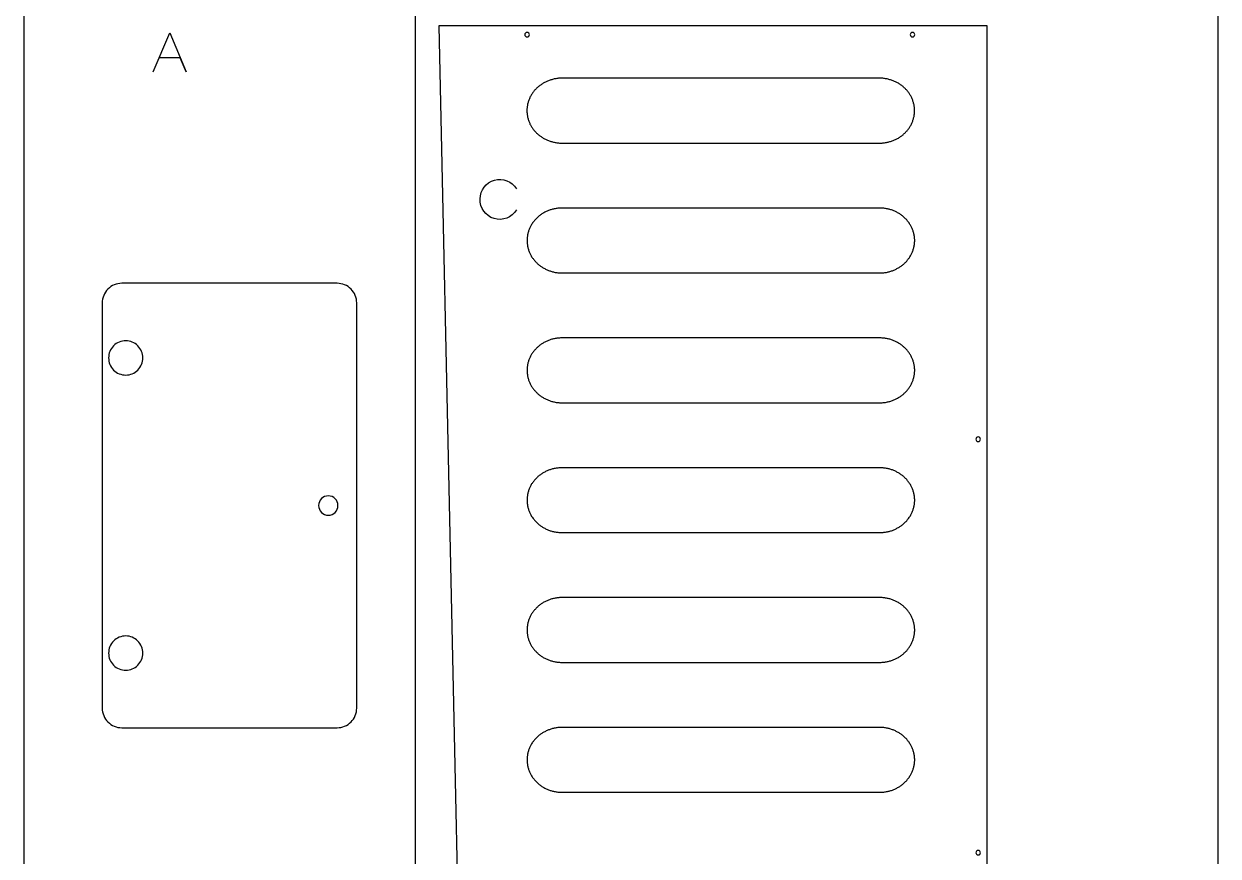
# Model space of a CAD drawing. Extents: x -841 to 7008, y -577 to 2808.
# Drawn here: x 1256 to 2476, y 419 to 1269 of the extents above; entities that cross this region are included whole.
import ezdxf

# ---------------------------------------------------------------- set-up
doc = ezdxf.new("R2010")
doc.units = 0
doc.layers.add('DEFAULT_LAYER', color=1, linetype='CONTINUOUS')
doc.layers.add('T5_LOGOLAYER_20', color=18, linetype='CONTINUOUS')

msp = doc.modelspace()

# ---------------------------------------------------------------- linework, layer by layer
at = {"layer": 'DEFAULT_LAYER'}
for points in [[(1769.9, 1260.3, 0.414214), (1767.6, 1258, 0.414214), (1769.9, 1255.7, 0.414214), (1772.3, 1258, 0.414214)], [(1335.9, 983.9), (1335.9, 570, 0.414214), (1355.9, 550), (1575.9, 550, 0.414214), (1595.9, 570), (1595.9, 984, 0.414214), (1575.9, 1004), (1355.9, 1004, 0.415239)], [(1359.9, 945.3, 0.414214), (1342.4, 927.8, 0.414214), (1359.9, 910.3, 0.414214), (1377.4, 927.8, 0.414214)], [(2230.7, 847, 0.414214), (2228.4, 844.7, 0.414214), (2230.7, 842.3, 0.414214), (2233.1, 844.7, 0.414214)], [(1566.9, 786.9, 0.414214), (1557, 777, 0.414214), (1566.9, 767.1, 0.414214), (1576.7, 777, 0.414214)], [(1359.9, 643.7, 0.414214), (1342.4, 626.2, 0.414214), (1359.9, 608.7, 0.414214), (1377.4, 626.2, 0.414214)], [(2230.7, 424.7, 0.414214), (2228.4, 422.3, 0.414214), (2230.7, 420, 0.414214), (2233.1, 422.3, 0.414214)]]:
    msp.add_lwpolyline(points, format="xyb", close=True, dxfattribs=at)
for points in [[(1769.8, 1180.4), (1769.8, 1179.5), (1769.8, 1178.7), (1769.9, 1177.8), (1770, 1177), (1770.1, 1176.2), (1770.2, 1175.3), (1770.3, 1174.5), (1770.5, 1173.7), (1770.7, 1172.9), (1770.9, 1172.1), (1771.1, 1171.3), (1771.4, 1170.5), (1771.7, 1169.7), (1771.9, 1169), (1772.3, 1168.2), (1772.6, 1167.5), (1772.9, 1166.7), (1773.3, 1166), (1773.7, 1165.3), (1774.1, 1164.6), (1774.5, 1163.9), (1775, 1163.2), (1775.4, 1162.5), (1775.9, 1161.8), (1776.4, 1161.2), (1776.9, 1160.5), (1777.4, 1159.9), (1778, 1159.3), (1778.5, 1158.7), (1779.1, 1158.1), (1779.7, 1157.5), (1780.3, 1156.9), (1780.9, 1156.4), (1781.6, 1155.8), (1782.2, 1155.3), (1782.9, 1154.8), (1783.5, 1154.3), (1784.2, 1153.8), (1784.9, 1153.3), (1785.6, 1152.9), (1786.4, 1152.4), (1787.1, 1152), (1787.8, 1151.6), (1788.6, 1151.2), (1789.4, 1150.8), (1790.2, 1150.5), (1790.9, 1150.1), (1791.8, 1149.8), (1792.6, 1149.5), (1793.4, 1149.2), (1794.2, 1149), (1795.1, 1148.7), (1795.9, 1148.5), (1796.8, 1148.3), (1797.6, 1148.1), (1798.5, 1147.9), (1799.4, 1147.7), (1800.3, 1147.6), (1801.2, 1147.5), (1802.1, 1147.4), (1803, 1147.3), (1803.9, 1147.3), (1804.8, 1147.2), (1805.8, 1147.2), (2129.8, 1147.2), (2130.7, 1147.2), (2131.6, 1147.3), (2132.5, 1147.3), (2133.4, 1147.4), (2134.3, 1147.5), (2135.2, 1147.6), (2136.1, 1147.7), (2137, 1147.9), (2137.9, 1148.1), (2138.8, 1148.3), (2139.6, 1148.5), (2140.5, 1148.7), (2141.3, 1149), (2142.1, 1149.2), (2143, 1149.5), (2143.8, 1149.8), (2144.6, 1150.1), (2145.4, 1150.5), (2146.2, 1150.8), (2146.9, 1151.2), (2147.7, 1151.6), (2148.4, 1152), (2149.2, 1152.4), (2149.9, 1152.9), (2150.6, 1153.3), (2151.3, 1153.8), (2152, 1154.3), (2152.7, 1154.8), (2153.3, 1155.3), (2154, 1155.8), (2154.6, 1156.4), (2155.2, 1156.9), (2155.8, 1157.5), (2156.4, 1158.1), (2157, 1158.7), (2157.5, 1159.3), (2158.1, 1159.9), (2158.6, 1160.5), (2159.1, 1161.2), (2159.6, 1161.8), (2160.1, 1162.5), (2160.6, 1163.2), (2161, 1163.9), (2161.4, 1164.6), (2161.8, 1165.3), (2162.2, 1166), (2162.6, 1166.7), (2162.9, 1167.5), (2163.3, 1168.2), (2163.6, 1169), (2163.9, 1169.7), (2164.1, 1170.5), (2164.4, 1171.3), (2164.6, 1172.1), (2164.8, 1172.9), (2165, 1173.7), (2165.2, 1174.5), (2165.3, 1175.3), (2165.5, 1176.2), (2165.6, 1177), (2165.7, 1177.8), (2165.7, 1178.7), (2165.8, 1179.5), (2165.8, 1180.4), (2165.8, 1181.2), (2165.7, 1182.1), (2165.7, 1182.9), (2165.6, 1183.8), (2165.5, 1184.6), (2165.3, 1185.4), (2165.2, 1186.2), (2165, 1187.1), (2164.8, 1187.9), (2164.6, 1188.7), (2164.4, 1189.5), (2164.1, 1190.2), (2163.9, 1191), (2163.6, 1191.8), (2163.3, 1192.5), (2162.9, 1193.3), (2162.6, 1194), (2162.2, 1194.8), (2161.8, 1195.5), (2161.4, 1196.2), (2161, 1196.9), (2160.6, 1197.6), (2160.1, 1198.2), (2159.6, 1198.9), (2159.1, 1199.6), (2158.6, 1200.2), (2158.1, 1200.8), (2157.5, 1201.5), (2157, 1202.1), (2156.4, 1202.7), (2155.8, 1203.3), (2155.2, 1203.8), (2154.6, 1204.4), (2154, 1204.9), (2153.3, 1205.5), (2152.7, 1206), (2152, 1206.5), (2151.3, 1206.9), (2150.6, 1207.4), (2149.9, 1207.9), (2149.2, 1208.3), (2148.4, 1208.7), (2147.7, 1209.1), (2146.9, 1209.5), (2146.2, 1209.9), (2145.4, 1210.3), (2144.6, 1210.6), (2143.8, 1210.9), (2143, 1211.2), (2142.1, 1211.5), (2141.3, 1211.8), (2140.5, 1212), (2139.6, 1212.3), (2138.8, 1212.5), (2137.9, 1212.7), (2137, 1212.9), (2136.1, 1213), (2135.2, 1213.2), (2134.3, 1213.3), (2133.4, 1213.4), (2132.5, 1213.4), (2131.6, 1213.5), (2130.7, 1213.5), (2129.8, 1213.5), (1805.8, 1213.5), (1804.8, 1213.5), (1803.9, 1213.5), (1803, 1213.4), (1802.1, 1213.4), (1801.2, 1213.3), (1800.3, 1213.2), (1799.4, 1213), (1798.5, 1212.9), (1797.6, 1212.7), (1796.8, 1212.5), (1795.9, 1212.3), (1795.1, 1212), (1794.2, 1211.8), (1793.4, 1211.5), (1792.6, 1211.2), (1791.8, 1210.9), (1790.9, 1210.6), (1790.2, 1210.3), (1789.4, 1209.9), (1788.6, 1209.5), (1787.8, 1209.1), (1787.1, 1208.7), (1786.4, 1208.3), (1785.6, 1207.9), (1784.9, 1207.4), (1784.2, 1206.9), (1783.5, 1206.5), (1782.9, 1206), (1782.2, 1205.5), (1781.6, 1204.9), (1780.9, 1204.4), (1780.3, 1203.8), (1779.7, 1203.3), (1779.1, 1202.7), (1778.5, 1202.1), (1778, 1201.5), (1777.4, 1200.8), (1776.9, 1200.2), (1776.4, 1199.6), (1775.9, 1198.9), (1775.4, 1198.2), (1775, 1197.6), (1774.5, 1196.9), (1774.1, 1196.2), (1773.7, 1195.5), (1773.3, 1194.8), (1772.9, 1194), (1772.6, 1193.3), (1772.3, 1192.5), (1771.9, 1191.8), (1771.7, 1191), (1771.4, 1190.2), (1771.1, 1189.5), (1770.9, 1188.7), (1770.7, 1187.9), (1770.5, 1187.1), (1770.3, 1186.2), (1770.2, 1185.4), (1770.1, 1184.6), (1770, 1183.8), (1769.9, 1182.9), (1769.8, 1182.1), (1769.8, 1181.2)], [(1769.9, 1047.7), (1769.9, 1046.9), (1769.9, 1046), (1770, 1045.2), (1770.1, 1044.3), (1770.2, 1043.5), (1770.3, 1042.7), (1770.4, 1041.9), (1770.6, 1041), (1770.8, 1040.2), (1771, 1039.4), (1771.2, 1038.6), (1771.5, 1037.9), (1771.8, 1037.1), (1772.1, 1036.3), (1772.4, 1035.6), (1772.7, 1034.8), (1773.1, 1034.1), (1773.4, 1033.3), (1773.8, 1032.6), (1774.2, 1031.9), (1774.6, 1031.2), (1775.1, 1030.5), (1775.5, 1029.8), (1776, 1029.2), (1776.5, 1028.5), (1777, 1027.9), (1777.6, 1027.3), (1778.1, 1026.6), (1778.7, 1026), (1779.2, 1025.4), (1779.8, 1024.8), (1780.4, 1024.3), (1781, 1023.7), (1781.7, 1023.2), (1782.3, 1022.6), (1783, 1022.1), (1783.7, 1021.6), (1784.3, 1021.2), (1785, 1020.7), (1785.7, 1020.2), (1786.5, 1019.8), (1787.2, 1019.4), (1788, 1019), (1788.7, 1018.6), (1789.5, 1018.2), (1790.3, 1017.8), (1791.1, 1017.5), (1791.9, 1017.2), (1792.7, 1016.9), (1793.5, 1016.6), (1794.3, 1016.3), (1795.2, 1016.1), (1796, 1015.8), (1796.9, 1015.6), (1797.7, 1015.4), (1798.6, 1015.2), (1799.5, 1015.1), (1800.4, 1014.9), (1801.3, 1014.8), (1802.2, 1014.7), (1803.1, 1014.7), (1804, 1014.6), (1804.9, 1014.6), (1805.9, 1014.6), (2129.9, 1014.6), (2130.8, 1014.6), (2131.7, 1014.6), (2132.6, 1014.7), (2133.6, 1014.7), (2134.5, 1014.8), (2135.4, 1014.9), (2136.2, 1015.1), (2137.1, 1015.2), (2138, 1015.4), (2138.9, 1015.6), (2139.7, 1015.8), (2140.6, 1016.1), (2141.4, 1016.3), (2142.3, 1016.6), (2143.1, 1016.9), (2143.9, 1017.2), (2144.7, 1017.5), (2145.5, 1017.8), (2146.3, 1018.2), (2147, 1018.6), (2147.8, 1019), (2148.5, 1019.4), (2149.3, 1019.8), (2150, 1020.2), (2150.7, 1020.7), (2151.4, 1021.2), (2152.1, 1021.6), (2152.8, 1022.1), (2153.4, 1022.6), (2154.1, 1023.2), (2154.7, 1023.7), (2155.3, 1024.3), (2155.9, 1024.8), (2156.5, 1025.4), (2157.1, 1026), (2157.7, 1026.6), (2158.2, 1027.3), (2158.7, 1027.9), (2159.2, 1028.5), (2159.7, 1029.2), (2160.2, 1029.8), (2160.7, 1030.5), (2161.1, 1031.2), (2161.5, 1031.9), (2161.9, 1032.6), (2162.3, 1033.3), (2162.7, 1034.1), (2163, 1034.8), (2163.4, 1035.6), (2163.7, 1036.3), (2164, 1037.1), (2164.3, 1037.9), (2164.5, 1038.6), (2164.7, 1039.4), (2165, 1040.2), (2165.1, 1041), (2165.3, 1041.9), (2165.5, 1042.7), (2165.6, 1043.5), (2165.7, 1044.3), (2165.8, 1045.2), (2165.8, 1046), (2165.9, 1046.9), (2165.9, 1047.7), (2165.9, 1048.6), (2165.8, 1049.4), (2165.8, 1050.3), (2165.7, 1051.1), (2165.6, 1051.9), (2165.5, 1052.8), (2165.3, 1053.6), (2165.1, 1054.4), (2165, 1055.2), (2164.7, 1056), (2164.5, 1056.8), (2164.3, 1057.6), (2164, 1058.4), (2163.7, 1059.1), (2163.4, 1059.9), (2163, 1060.6), (2162.7, 1061.4), (2162.3, 1062.1), (2161.9, 1062.8), (2161.5, 1063.5), (2161.1, 1064.2), (2160.7, 1064.9), (2160.2, 1065.6), (2159.7, 1066.3), (2159.2, 1066.9), (2158.7, 1067.6), (2158.2, 1068.2), (2157.7, 1068.8), (2157.1, 1069.4), (2156.5, 1070), (2155.9, 1070.6), (2155.3, 1071.2), (2154.7, 1071.7), (2154.1, 1072.3), (2153.4, 1072.8), (2152.8, 1073.3), (2152.1, 1073.8), (2151.4, 1074.3), (2150.7, 1074.8), (2150, 1075.2), (2149.3, 1075.7), (2148.5, 1076.1), (2147.8, 1076.5), (2147, 1076.9), (2146.3, 1077.3), (2145.5, 1077.6), (2144.7, 1078), (2143.9, 1078.3), (2143.1, 1078.6), (2142.3, 1078.9), (2141.4, 1079.1), (2140.6, 1079.4), (2139.7, 1079.6), (2138.9, 1079.8), (2138, 1080), (2137.1, 1080.2), (2136.2, 1080.4), (2135.4, 1080.5), (2134.5, 1080.6), (2133.6, 1080.7), (2132.6, 1080.8), (2131.7, 1080.8), (2130.8, 1080.9), (2129.9, 1080.9), (1805.9, 1080.9), (1804.9, 1080.9), (1804, 1080.8), (1803.1, 1080.8), (1802.2, 1080.7), (1801.3, 1080.6), (1800.4, 1080.5), (1799.5, 1080.4), (1798.6, 1080.2), (1797.7, 1080), (1796.9, 1079.8), (1796, 1079.6), (1795.2, 1079.4), (1794.3, 1079.1), (1793.5, 1078.9), (1792.7, 1078.6), (1791.9, 1078.3), (1791.1, 1078), (1790.3, 1077.6), (1789.5, 1077.3), (1788.7, 1076.9), (1788, 1076.5), (1787.2, 1076.1), (1786.5, 1075.7), (1785.7, 1075.2), (1785, 1074.8), (1784.3, 1074.3), (1783.7, 1073.8), (1783, 1073.3), (1782.3, 1072.8), (1781.7, 1072.3), (1781, 1071.7), (1780.4, 1071.2), (1779.8, 1070.6), (1779.2, 1070), (1778.7, 1069.4), (1778.1, 1068.8), (1777.6, 1068.2), (1777, 1067.6), (1776.5, 1066.9), (1776, 1066.3), (1775.5, 1065.6), (1775.1, 1064.9), (1774.6, 1064.2), (1774.2, 1063.5), (1773.8, 1062.8), (1773.4, 1062.1), (1773.1, 1061.4), (1772.7, 1060.6), (1772.4, 1059.9), (1772.1, 1059.1), (1771.8, 1058.4), (1771.5, 1057.6), (1771.2, 1056.8), (1771, 1056), (1770.8, 1055.2), (1770.6, 1054.4), (1770.4, 1053.6), (1770.3, 1052.8), (1770.2, 1051.9), (1770.1, 1051.1), (1770, 1050.3), (1769.9, 1049.4), (1769.9, 1048.6)], [(1769.9, 915.1), (1769.9, 914.2), (1769.9, 913.4), (1770, 912.5), (1770.1, 911.7), (1770.2, 910.9), (1770.3, 910), (1770.4, 909.2), (1770.6, 908.4), (1770.8, 907.6), (1771, 906.8), (1771.2, 906), (1771.5, 905.2), (1771.8, 904.5), (1772.1, 903.7), (1772.4, 902.9), (1772.7, 902.2), (1773.1, 901.4), (1773.4, 900.7), (1773.8, 900), (1774.2, 899.3), (1774.6, 898.6), (1775.1, 897.9), (1775.5, 897.2), (1776, 896.5), (1776.5, 895.9), (1777, 895.2), (1777.6, 894.6), (1778.1, 894), (1778.7, 893.4), (1779.2, 892.8), (1779.8, 892.2), (1780.4, 891.6), (1781, 891.1), (1781.7, 890.5), (1782.3, 890), (1783, 889.5), (1783.7, 889), (1784.3, 888.5), (1785, 888), (1785.7, 887.6), (1786.5, 887.2), (1787.2, 886.7), (1788, 886.3), (1788.7, 885.9), (1789.5, 885.6), (1790.3, 885.2), (1791.1, 884.9), (1791.9, 884.5), (1792.7, 884.2), (1793.5, 883.9), (1794.3, 883.7), (1795.2, 883.4), (1796, 883.2), (1796.9, 883), (1797.7, 882.8), (1798.6, 882.6), (1799.5, 882.4), (1800.4, 882.3), (1801.3, 882.2), (1802.2, 882.1), (1803.1, 882), (1804, 882), (1804.9, 881.9), (1805.9, 881.9), (2129.9, 881.9), (2130.8, 881.9), (2131.7, 882), (2132.6, 882), (2133.6, 882.1), (2134.5, 882.2), (2135.4, 882.3), (2136.2, 882.4), (2137.1, 882.6), (2138, 882.8), (2138.9, 883), (2139.7, 883.2), (2140.6, 883.4), (2141.4, 883.7), (2142.3, 883.9), (2143.1, 884.2), (2143.9, 884.5), (2144.7, 884.9), (2145.5, 885.2), (2146.3, 885.6), (2147, 885.9), (2147.8, 886.3), (2148.5, 886.7), (2149.3, 887.2), (2150, 887.6), (2150.7, 888), (2151.4, 888.5), (2152.1, 889), (2152.8, 889.5), (2153.4, 890), (2154.1, 890.5), (2154.7, 891.1), (2155.3, 891.6), (2155.9, 892.2), (2156.5, 892.8), (2157.1, 893.4), (2157.7, 894), (2158.2, 894.6), (2158.7, 895.2), (2159.2, 895.9), (2159.7, 896.5), (2160.2, 897.2), (2160.7, 897.9), (2161.1, 898.6), (2161.5, 899.3), (2161.9, 900), (2162.3, 900.7), (2162.7, 901.4), (2163, 902.2), (2163.4, 902.9), (2163.7, 903.7), (2164, 904.5), (2164.3, 905.2), (2164.5, 906), (2164.7, 906.8), (2165, 907.6), (2165.1, 908.4), (2165.3, 909.2), (2165.5, 910), (2165.6, 910.9), (2165.7, 911.7), (2165.8, 912.5), (2165.8, 913.4), (2165.9, 914.2), (2165.9, 915.1), (2165.9, 915.9), (2165.8, 916.8), (2165.8, 917.6), (2165.7, 918.5), (2165.6, 919.3), (2165.5, 920.1), (2165.3, 921), (2165.1, 921.8), (2165, 922.6), (2164.7, 923.4), (2164.5, 924.2), (2164.3, 924.9), (2164, 925.7), (2163.7, 926.5), (2163.4, 927.2), (2163, 928), (2162.7, 928.7), (2162.3, 929.5), (2161.9, 930.2), (2161.5, 930.9), (2161.1, 931.6), (2160.7, 932.3), (2160.2, 933), (2159.7, 933.6), (2159.2, 934.3), (2158.7, 934.9), (2158.2, 935.6), (2157.7, 936.2), (2157.1, 936.8), (2156.5, 937.4), (2155.9, 938), (2155.3, 938.5), (2154.7, 939.1), (2154.1, 939.6), (2153.4, 940.2), (2152.8, 940.7), (2152.1, 941.2), (2151.4, 941.7), (2150.7, 942.1), (2150, 942.6), (2149.3, 943), (2148.5, 943.4), (2147.8, 943.9), (2147, 944.2), (2146.3, 944.6), (2145.5, 945), (2144.7, 945.3), (2143.9, 945.6), (2143.1, 945.9), (2142.3, 946.2), (2141.4, 946.5), (2140.6, 946.8), (2139.7, 947), (2138.9, 947.2), (2138, 947.4), (2137.1, 947.6), (2136.2, 947.7), (2135.4, 947.9), (2134.5, 948), (2133.6, 948.1), (2132.6, 948.1), (2131.7, 948.2), (2130.8, 948.2), (2129.9, 948.2), (1805.9, 948.2), (1804.9, 948.2), (1804, 948.2), (1803.1, 948.1), (1802.2, 948.1), (1801.3, 948), (1800.4, 947.9), (1799.5, 947.7), (1798.6, 947.6), (1797.7, 947.4), (1796.9, 947.2), (1796, 947), (1795.2, 946.8), (1794.3, 946.5), (1793.5, 946.2), (1792.7, 945.9), (1791.9, 945.6), (1791.1, 945.3), (1790.3, 945), (1789.5, 944.6), (1788.7, 944.2), (1788, 943.9), (1787.2, 943.4), (1786.5, 943), (1785.7, 942.6), (1785, 942.1), (1784.3, 941.7), (1783.7, 941.2), (1783, 940.7), (1782.3, 940.2), (1781.7, 939.6), (1781, 939.1), (1780.4, 938.5), (1779.8, 938), (1779.2, 937.4), (1778.7, 936.8), (1778.1, 936.2), (1777.6, 935.6), (1777, 934.9), (1776.5, 934.3), (1776, 933.6), (1775.5, 933), (1775.1, 932.3), (1774.6, 931.6), (1774.2, 930.9), (1773.8, 930.2), (1773.4, 929.5), (1773.1, 928.7), (1772.7, 928), (1772.4, 927.2), (1772.1, 926.5), (1771.8, 925.7), (1771.5, 924.9), (1771.2, 924.2), (1771, 923.4), (1770.8, 922.6), (1770.6, 921.8), (1770.4, 921), (1770.3, 920.1), (1770.2, 919.3), (1770.1, 918.5), (1770, 917.6), (1769.9, 916.8), (1769.9, 915.9)], [(1769.9, 782.5), (1769.9, 781.6), (1769.9, 780.7), (1770, 779.9), (1770.1, 779.1), (1770.2, 778.2), (1770.3, 777.4), (1770.4, 776.6), (1770.6, 775.8), (1770.8, 775), (1771, 774.2), (1771.2, 773.4), (1771.5, 772.6), (1771.8, 771.8), (1772.1, 771.1), (1772.4, 770.3), (1772.7, 769.5), (1773.1, 768.8), (1773.4, 768.1), (1773.8, 767.4), (1774.2, 766.6), (1774.6, 765.9), (1775.1, 765.3), (1775.5, 764.6), (1776, 763.9), (1776.5, 763.3), (1777, 762.6), (1777.6, 762), (1778.1, 761.4), (1778.7, 760.8), (1779.2, 760.2), (1779.8, 759.6), (1780.4, 759), (1781, 758.5), (1781.7, 757.9), (1782.3, 757.4), (1783, 756.9), (1783.7, 756.4), (1784.3, 755.9), (1785, 755.4), (1785.7, 755), (1786.5, 754.5), (1787.2, 754.1), (1788, 753.7), (1788.7, 753.3), (1789.5, 752.9), (1790.3, 752.6), (1791.1, 752.2), (1791.9, 751.9), (1792.7, 751.6), (1793.5, 751.3), (1794.3, 751), (1795.2, 750.8), (1796, 750.6), (1796.9, 750.3), (1797.7, 750.1), (1798.6, 750), (1799.5, 749.8), (1800.4, 749.7), (1801.3, 749.6), (1802.2, 749.5), (1803.1, 749.4), (1804, 749.3), (1804.9, 749.3), (1805.9, 749.3), (2129.9, 749.3), (2130.8, 749.3), (2131.7, 749.3), (2132.6, 749.4), (2133.6, 749.5), (2134.5, 749.6), (2135.4, 749.7), (2136.2, 749.8), (2137.1, 750), (2138, 750.1), (2138.9, 750.3), (2139.7, 750.6), (2140.6, 750.8), (2141.4, 751), (2142.3, 751.3), (2143.1, 751.6), (2143.9, 751.9), (2144.7, 752.2), (2145.5, 752.6), (2146.3, 752.9), (2147, 753.3), (2147.8, 753.7), (2148.5, 754.1), (2149.3, 754.5), (2150, 755), (2150.7, 755.4), (2151.4, 755.9), (2152.1, 756.4), (2152.8, 756.9), (2153.4, 757.4), (2154.1, 757.9), (2154.7, 758.5), (2155.3, 759), (2155.9, 759.6), (2156.5, 760.2), (2157.1, 760.8), (2157.7, 761.4), (2158.2, 762), (2158.7, 762.6), (2159.2, 763.3), (2159.7, 763.9), (2160.2, 764.6), (2160.7, 765.3), (2161.1, 765.9), (2161.5, 766.6), (2161.9, 767.4), (2162.3, 768.1), (2162.7, 768.8), (2163, 769.5), (2163.4, 770.3), (2163.7, 771.1), (2164, 771.8), (2164.3, 772.6), (2164.5, 773.4), (2164.7, 774.2), (2165, 775), (2165.1, 775.8), (2165.3, 776.6), (2165.5, 777.4), (2165.6, 778.2), (2165.7, 779.1), (2165.8, 779.9), (2165.8, 780.7), (2165.9, 781.6), (2165.9, 782.5), (2165.9, 783.3), (2165.8, 784.2), (2165.8, 785), (2165.7, 785.8), (2165.6, 786.7), (2165.5, 787.5), (2165.3, 788.3), (2165.1, 789.1), (2165, 789.9), (2164.7, 790.7), (2164.5, 791.5), (2164.3, 792.3), (2164, 793.1), (2163.7, 793.9), (2163.4, 794.6), (2163, 795.4), (2162.7, 796.1), (2162.3, 796.8), (2161.9, 797.5), (2161.5, 798.3), (2161.1, 799), (2160.7, 799.6), (2160.2, 800.3), (2159.7, 801), (2159.2, 801.6), (2158.7, 802.3), (2158.2, 802.9), (2157.7, 803.5), (2157.1, 804.2), (2156.5, 804.7), (2155.9, 805.3), (2155.3, 805.9), (2154.7, 806.5), (2154.1, 807), (2153.4, 807.5), (2152.8, 808), (2152.1, 808.5), (2151.4, 809), (2150.7, 809.5), (2150, 809.9), (2149.3, 810.4), (2148.5, 810.8), (2147.8, 811.2), (2147, 811.6), (2146.3, 812), (2145.5, 812.3), (2144.7, 812.7), (2143.9, 813), (2143.1, 813.3), (2142.3, 813.6), (2141.4, 813.9), (2140.6, 814.1), (2139.7, 814.4), (2138.9, 814.6), (2138, 814.8), (2137.1, 814.9), (2136.2, 815.1), (2135.4, 815.2), (2134.5, 815.3), (2133.6, 815.4), (2132.6, 815.5), (2131.7, 815.6), (2130.8, 815.6), (2129.9, 815.6), (1805.9, 815.6), (1804.9, 815.6), (1804, 815.6), (1803.1, 815.5), (1802.2, 815.4), (1801.3, 815.3), (1800.4, 815.2), (1799.5, 815.1), (1798.6, 814.9), (1797.7, 814.8), (1796.9, 814.6), (1796, 814.4), (1795.2, 814.1), (1794.3, 813.9), (1793.5, 813.6), (1792.7, 813.3), (1791.9, 813), (1791.1, 812.7), (1790.3, 812.3), (1789.5, 812), (1788.7, 811.6), (1788, 811.2), (1787.2, 810.8), (1786.5, 810.4), (1785.7, 809.9), (1785, 809.5), (1784.3, 809), (1783.7, 808.5), (1783, 808), (1782.3, 807.5), (1781.7, 807), (1781, 806.5), (1780.4, 805.9), (1779.8, 805.3), (1779.2, 804.7), (1778.7, 804.2), (1778.1, 803.5), (1777.6, 802.9), (1777, 802.3), (1776.5, 801.6), (1776, 801), (1775.5, 800.3), (1775.1, 799.6), (1774.6, 799), (1774.2, 798.3), (1773.8, 797.5), (1773.4, 796.8), (1773.1, 796.1), (1772.7, 795.4), (1772.4, 794.6), (1772.1, 793.9), (1771.8, 793.1), (1771.5, 792.3), (1771.2, 791.5), (1771, 790.7), (1770.8, 789.9), (1770.6, 789.1), (1770.4, 788.3), (1770.3, 787.5), (1770.2, 786.7), (1770.1, 785.8), (1770, 785), (1769.9, 784.2), (1769.9, 783.3)], [(1769.9, 649.8), (1769.9, 649), (1769.9, 648.1), (1770, 647.3), (1770.1, 646.4), (1770.2, 645.6), (1770.3, 644.8), (1770.4, 643.9), (1770.6, 643.1), (1770.8, 642.3), (1771, 641.5), (1771.2, 640.7), (1771.5, 640), (1771.8, 639.2), (1772.1, 638.4), (1772.4, 637.7), (1772.7, 636.9), (1773.1, 636.2), (1773.4, 635.4), (1773.8, 634.7), (1774.2, 634), (1774.6, 633.3), (1775.1, 632.6), (1775.5, 631.9), (1776, 631.3), (1776.5, 630.6), (1777, 630), (1777.6, 629.3), (1778.1, 628.7), (1778.7, 628.1), (1779.2, 627.5), (1779.8, 626.9), (1780.4, 626.4), (1781, 625.8), (1781.7, 625.3), (1782.3, 624.7), (1783, 624.2), (1783.7, 623.7), (1784.3, 623.2), (1785, 622.8), (1785.7, 622.3), (1786.5, 621.9), (1787.2, 621.5), (1788, 621.1), (1788.7, 620.7), (1789.5, 620.3), (1790.3, 619.9), (1791.1, 619.6), (1791.9, 619.3), (1792.7, 619), (1793.5, 618.7), (1794.3, 618.4), (1795.2, 618.2), (1796, 617.9), (1796.9, 617.7), (1797.7, 617.5), (1798.6, 617.3), (1799.5, 617.2), (1800.4, 617), (1801.3, 616.9), (1802.2, 616.8), (1803.1, 616.8), (1804, 616.7), (1804.9, 616.7), (1805.9, 616.7), (2129.9, 616.7), (2130.8, 616.7), (2131.7, 616.7), (2132.6, 616.8), (2133.6, 616.8), (2134.5, 616.9), (2135.4, 617), (2136.2, 617.2), (2137.1, 617.3), (2138, 617.5), (2138.9, 617.7), (2139.7, 617.9), (2140.6, 618.2), (2141.4, 618.4), (2142.3, 618.7), (2143.1, 619), (2143.9, 619.3), (2144.7, 619.6), (2145.5, 619.9), (2146.3, 620.3), (2147, 620.7), (2147.8, 621.1), (2148.5, 621.5), (2149.3, 621.9), (2150, 622.3), (2150.7, 622.8), (2151.4, 623.2), (2152.1, 623.7), (2152.8, 624.2), (2153.4, 624.7), (2154.1, 625.3), (2154.7, 625.8), (2155.3, 626.4), (2155.9, 626.9), (2156.5, 627.5), (2157.1, 628.1), (2157.7, 628.7), (2158.2, 629.3), (2158.7, 630), (2159.2, 630.6), (2159.7, 631.3), (2160.2, 631.9), (2160.7, 632.6), (2161.1, 633.3), (2161.5, 634), (2161.9, 634.7), (2162.3, 635.4), (2162.7, 636.2), (2163, 636.9), (2163.4, 637.7), (2163.7, 638.4), (2164, 639.2), (2164.3, 640), (2164.5, 640.7), (2164.7, 641.5), (2165, 642.3), (2165.1, 643.1), (2165.3, 643.9), (2165.5, 644.8), (2165.6, 645.6), (2165.7, 646.4), (2165.8, 647.3), (2165.8, 648.1), (2165.9, 649), (2165.9, 649.8), (2165.9, 650.7), (2165.8, 651.5), (2165.8, 652.4), (2165.7, 653.2), (2165.6, 654), (2165.5, 654.9), (2165.3, 655.7), (2165.1, 656.5), (2165, 657.3), (2164.7, 658.1), (2164.5, 658.9), (2164.3, 659.7), (2164, 660.5), (2163.7, 661.2), (2163.4, 662), (2163, 662.7), (2162.7, 663.5), (2162.3, 664.2), (2161.9, 664.9), (2161.5, 665.6), (2161.1, 666.3), (2160.7, 667), (2160.2, 667.7), (2159.7, 668.4), (2159.2, 669), (2158.7, 669.7), (2158.2, 670.3), (2157.7, 670.9), (2157.1, 671.5), (2156.5, 672.1), (2155.9, 672.7), (2155.3, 673.3), (2154.7, 673.8), (2154.1, 674.4), (2153.4, 674.9), (2152.8, 675.4), (2152.1, 675.9), (2151.4, 676.4), (2150.7, 676.9), (2150, 677.3), (2149.3, 677.8), (2148.5, 678.2), (2147.8, 678.6), (2147, 679), (2146.3, 679.3), (2145.5, 679.7), (2144.7, 680), (2143.9, 680.4), (2143.1, 680.7), (2142.3, 681), (2141.4, 681.2), (2140.6, 681.5), (2139.7, 681.7), (2138.9, 681.9), (2138, 682.1), (2137.1, 682.3), (2136.2, 682.5), (2135.4, 682.6), (2134.5, 682.7), (2133.6, 682.8), (2132.6, 682.9), (2131.7, 682.9), (2130.8, 683), (2129.9, 683), (1805.9, 683), (1804.9, 683), (1804, 682.9), (1803.1, 682.9), (1802.2, 682.8), (1801.3, 682.7), (1800.4, 682.6), (1799.5, 682.5), (1798.6, 682.3), (1797.7, 682.1), (1796.9, 681.9), (1796, 681.7), (1795.2, 681.5), (1794.3, 681.2), (1793.5, 681), (1792.7, 680.7), (1791.9, 680.4), (1791.1, 680), (1790.3, 679.7), (1789.5, 679.3), (1788.7, 679), (1788, 678.6), (1787.2, 678.2), (1786.5, 677.8), (1785.7, 677.3), (1785, 676.9), (1784.3, 676.4), (1783.7, 675.9), (1783, 675.4), (1782.3, 674.9), (1781.7, 674.4), (1781, 673.8), (1780.4, 673.3), (1779.8, 672.7), (1779.2, 672.1), (1778.7, 671.5), (1778.1, 670.9), (1777.6, 670.3), (1777, 669.7), (1776.5, 669), (1776, 668.4), (1775.5, 667.7), (1775.1, 667), (1774.6, 666.3), (1774.2, 665.6), (1773.8, 664.9), (1773.4, 664.2), (1773.1, 663.5), (1772.7, 662.7), (1772.4, 662), (1772.1, 661.2), (1771.8, 660.5), (1771.5, 659.7), (1771.2, 658.9), (1771, 658.1), (1770.8, 657.3), (1770.6, 656.5), (1770.4, 655.7), (1770.3, 654.9), (1770.2, 654), (1770.1, 653.2), (1770, 652.4), (1769.9, 651.5), (1769.9, 650.7)], [(1769.9, 517.2), (1769.9, 516.3), (1769.9, 515.5), (1770, 514.6), (1770.1, 513.8), (1770.2, 513), (1770.3, 512.1), (1770.4, 511.3), (1770.6, 510.5), (1770.8, 509.7), (1771, 508.9), (1771.2, 508.1), (1771.5, 507.3), (1771.8, 506.5), (1772.1, 505.8), (1772.4, 505), (1772.7, 504.3), (1773.1, 503.5), (1773.4, 502.8), (1773.8, 502.1), (1774.2, 501.4), (1774.6, 500.7), (1775.1, 500), (1775.5, 499.3), (1776, 498.6), (1776.5, 498), (1777, 497.3), (1777.6, 496.7), (1778.1, 496.1), (1778.7, 495.5), (1779.2, 494.9), (1779.8, 494.3), (1780.4, 493.7), (1781, 493.2), (1781.7, 492.6), (1782.3, 492.1), (1783, 491.6), (1783.7, 491.1), (1784.3, 490.6), (1785, 490.1), (1785.7, 489.7), (1786.5, 489.2), (1787.2, 488.8), (1788, 488.4), (1788.7, 488), (1789.5, 487.7), (1790.3, 487.3), (1791.1, 487), (1791.9, 486.6), (1792.7, 486.3), (1793.5, 486), (1794.3, 485.8), (1795.2, 485.5), (1796, 485.3), (1796.9, 485.1), (1797.7, 484.9), (1798.6, 484.7), (1799.5, 484.5), (1800.4, 484.4), (1801.3, 484.3), (1802.2, 484.2), (1803.1, 484.1), (1804, 484.1), (1804.9, 484), (1805.9, 484), (2129.9, 484), (2130.8, 484), (2131.7, 484.1), (2132.6, 484.1), (2133.6, 484.2), (2134.5, 484.3), (2135.4, 484.4), (2136.2, 484.5), (2137.1, 484.7), (2138, 484.9), (2138.9, 485.1), (2139.7, 485.3), (2140.6, 485.5), (2141.4, 485.8), (2142.3, 486), (2143.1, 486.3), (2143.9, 486.6), (2144.7, 487), (2145.5, 487.3), (2146.3, 487.7), (2147, 488), (2147.8, 488.4), (2148.5, 488.8), (2149.3, 489.2), (2150, 489.7), (2150.7, 490.1), (2151.4, 490.6), (2152.1, 491.1), (2152.8, 491.6), (2153.4, 492.1), (2154.1, 492.6), (2154.7, 493.2), (2155.3, 493.7), (2155.9, 494.3), (2156.5, 494.9), (2157.1, 495.5), (2157.7, 496.1), (2158.2, 496.7), (2158.7, 497.3), (2159.2, 498), (2159.7, 498.6), (2160.2, 499.3), (2160.7, 500), (2161.1, 500.7), (2161.5, 501.4), (2161.9, 502.1), (2162.3, 502.8), (2162.7, 503.5), (2163, 504.3), (2163.4, 505), (2163.7, 505.8), (2164, 506.5), (2164.3, 507.3), (2164.5, 508.1), (2164.7, 508.9), (2165, 509.7), (2165.1, 510.5), (2165.3, 511.3), (2165.5, 512.1), (2165.6, 513), (2165.7, 513.8), (2165.8, 514.6), (2165.8, 515.5), (2165.9, 516.3), (2165.9, 517.2), (2165.9, 518), (2165.8, 518.9), (2165.8, 519.7), (2165.7, 520.6), (2165.6, 521.4), (2165.5, 522.2), (2165.3, 523.1), (2165.1, 523.9), (2165, 524.7), (2164.7, 525.5), (2164.5, 526.3), (2164.3, 527), (2164, 527.8), (2163.7, 528.6), (2163.4, 529.3), (2163, 530.1), (2162.7, 530.8), (2162.3, 531.6), (2161.9, 532.3), (2161.5, 533), (2161.1, 533.7), (2160.7, 534.4), (2160.2, 535.1), (2159.7, 535.7), (2159.2, 536.4), (2158.7, 537), (2158.2, 537.7), (2157.7, 538.3), (2157.1, 538.9), (2156.5, 539.5), (2155.9, 540.1), (2155.3, 540.6), (2154.7, 541.2), (2154.1, 541.7), (2153.4, 542.3), (2152.8, 542.8), (2152.1, 543.3), (2151.4, 543.8), (2150.7, 544.2), (2150, 544.7), (2149.3, 545.1), (2148.5, 545.5), (2147.8, 545.9), (2147, 546.3), (2146.3, 546.7), (2145.5, 547.1), (2144.7, 547.4), (2143.9, 547.7), (2143.1, 548), (2142.3, 548.3), (2141.4, 548.6), (2140.6, 548.9), (2139.7, 549.1), (2138.9, 549.3), (2138, 549.5), (2137.1, 549.7), (2136.2, 549.8), (2135.4, 550), (2134.5, 550.1), (2133.6, 550.2), (2132.6, 550.2), (2131.7, 550.3), (2130.8, 550.3), (2129.9, 550.3), (1805.9, 550.3), (1804.9, 550.3), (1804, 550.3), (1803.1, 550.2), (1802.2, 550.2), (1801.3, 550.1), (1800.4, 550), (1799.5, 549.8), (1798.6, 549.7), (1797.7, 549.5), (1796.9, 549.3), (1796, 549.1), (1795.2, 548.9), (1794.3, 548.6), (1793.5, 548.3), (1792.7, 548), (1791.9, 547.7), (1791.1, 547.4), (1790.3, 547.1), (1789.5, 546.7), (1788.7, 546.3), (1788, 545.9), (1787.2, 545.5), (1786.5, 545.1), (1785.7, 544.7), (1785, 544.2), (1784.3, 543.8), (1783.7, 543.3), (1783, 542.8), (1782.3, 542.3), (1781.7, 541.7), (1781, 541.2), (1780.4, 540.6), (1779.8, 540.1), (1779.2, 539.5), (1778.7, 538.9), (1778.1, 538.3), (1777.6, 537.7), (1777, 537), (1776.5, 536.4), (1776, 535.7), (1775.5, 535.1), (1775.1, 534.4), (1774.6, 533.7), (1774.2, 533), (1773.8, 532.3), (1773.4, 531.6), (1773.1, 530.8), (1772.7, 530.1), (1772.4, 529.3), (1772.1, 528.6), (1771.8, 527.8), (1771.5, 527), (1771.2, 526.3), (1771, 525.5), (1770.8, 524.7), (1770.6, 523.9), (1770.4, 523.1), (1770.3, 522.2), (1770.2, 521.4), (1770.1, 520.6), (1770, 519.7), (1769.9, 518.9), (1769.9, 518)]]:
    msp.add_lwpolyline(points, close=True, dxfattribs=at)
at = {"layer": 'T5_LOGOLAYER_20'}
msp.add_lwpolyline([(1255.9, 0), (2475.9, 0), (2475.9, 2440), (1255.9, 2440)], close=True, dxfattribs=at)
for points in [[(1255.9, 193), (1335.9, 193), (1335.9, 183), (1465.7, 183, -0.414828), (1565.9, 78), (1565.9, 20), (1605.9, 20), (1605.9, 5), (1610.9, 0), (1655.9, 0), (1655.9, 1600), (1610.9, 1600), (1605.9, 1595), (1605.9, 1580), (1565.9, 1580), (1565.9, 1522.4, -0.415348), (1465.6, 1417), (1335.9, 1417), (1335.9, 1407), (1255.9, 1407)], [(1759.1, 1079, -0.77786), (1721.9, 1090.2, -0.756443), (1759.1, 1100.6)]]:
    msp.add_lwpolyline(points, format="xyb", dxfattribs=at)
for points in [[(1388, 1220), (1404.8, 1260), (1421.6, 1220), (1415.6, 1234.4), (1394.4, 1234.4)], [(2239.9, 0), (2239.9, 1267), (1679.8, 1267), (1703.6, 165), (1692.8, 165), (1692.8, 0)]]:
    msp.add_lwpolyline(points, dxfattribs=at)
msp.add_lwpolyline([(2163.7, 1260.3, 0.414214), (2161.3, 1258, 0.414214), (2163.7, 1255.7, 0.414214), (2166, 1258, 0.414214)], format="xyb", close=True, dxfattribs=at)

doc.saveas('drawing.dxf')
